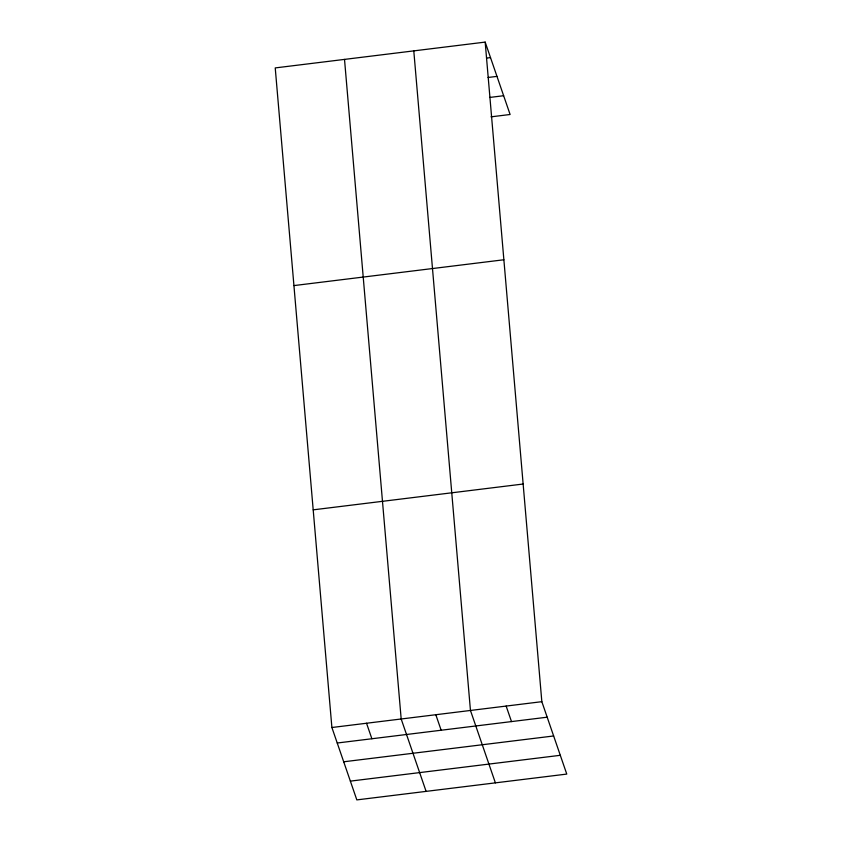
<?xml version="1.0" encoding="UTF-8"?>
<svg xmlns="http://www.w3.org/2000/svg" width="842" height="842" viewBox="0 0 842 842"><rect width="100%" height="100%" fill="white"/><g stroke="black" fill="none" stroke-linecap="round" stroke-linejoin="round"><path stroke-width="1.26" d="M485.171 42.1L275.229 67.918L331.895 727.509L356.829 799.9L566.771 774.082L541.838 701.681L485.171 42.1L510.105 114.491L490.981 116.849M486.687 58.077L490.518 57.614M488.055 77.485L496.98 76.38M489.612 97.451L503.642 95.725M293.932 285.585L503.874 259.768M313.203 509.842L523.145 484.024M331.895 727.509L541.838 701.681M337.242 743.012L547.184 717.195M343.704 761.789L553.647 735.971M350.367 781.123L560.309 755.306M506.147 706.07L511.494 721.583M495.391 782.86L470.457 710.459L413.79 50.878M435.819 714.721L441.155 730.235M426.105 791.375L401.181 718.984L344.515 59.403M366.533 723.246L371.88 738.75"/></g></svg>
